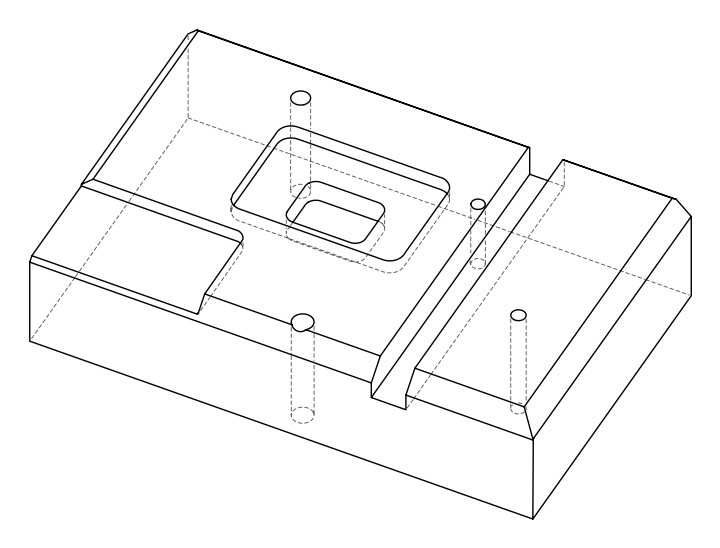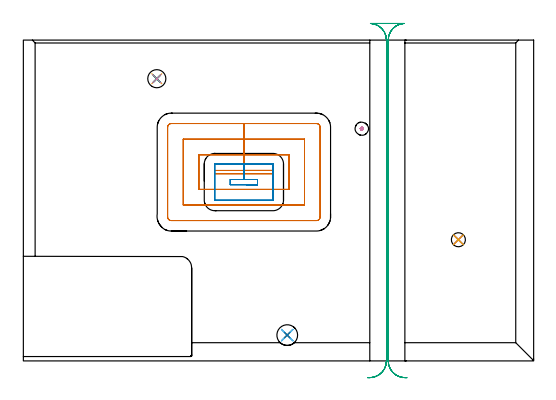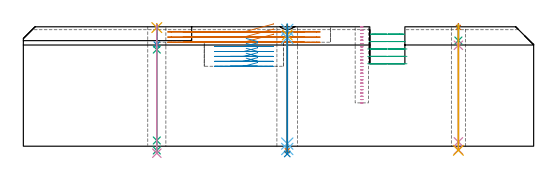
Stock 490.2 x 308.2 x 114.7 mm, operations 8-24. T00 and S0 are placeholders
(PLAN: 24 operations, 14 tool changes, 78 min)
(1 AREA_MILL | FG_CHAMFER_SURFACE | UGT0205_001 | 12.41 min | 50332 mm3)
(2 AREA_MILL_1 | FG_CHAMFER_SURFACE_1 | UGT0205_001 | 2.74 min | 1286 mm3)
(3 AREA_MILL_2 | FG_CHAMFER_SURFACE_2 | UGT0205_001 | 16.94 min | 45558 mm3)
(4 AREA_MILL_3 | FG_CHAMFER_SURFACE_3 | UGT0205_001 | 6.67 min | 18395 mm3)
(5 AREA_MILL_4 | FG_CHAMFER_SURFACE_4 | UGT0205_001 | 1.02 min | 427 mm3)
(6 AREA_MILL_5 | FG_CHAMFER_SURFACE_5 | UGT0205_001 | 6.91 min | 13644 mm3)
(7 MILL_CORNER_NOTCH_RECTANGULAR | CORNER_NOTCH_RECTANGULAR | UGT0201_094 | Follow Part, ap 5, ae 75% | 7.52 min | 193847 mm3)
(8 MILL_RECTANGULAR_POCKET | POCKET_RECTANGULAR_STRAIGHT | UGT0201_094 | Follow Part, ap 5, ae 75% | 7.81 min | 276666 mm3)
(9 MILL_RECTANGULAR_POCKET_1 | POCKET_RECTANGULAR_STRAIGHT_1 | UGT0201_094 | Follow Part, ap 5, ae 75% | 3.21 min | 94649 mm3)
(10 MILL_RECTANGULAR_SLOT | SLOT_RECTANGULAR | UGT0201_004 | Follow Part, ap 8, ae 75% | 7.58 min | 366422 mm3)
(11 MILL_BLIND_HOLE_FROM_SOLID_MATERIAL | STEP1POCKET | NXT0201_010 | Spiral | 1.26 min | 9307 mm3)
(12 SPOT_DRILL | STEP1HOLE | NXT0321_9005460120000 | 0.03 min | 42 mm3)
(13 SPOT_DRILL_1 | STEP1HOLE_1 | NXT0321_9005460120000 | 0.05 min | 164 mm3)
(14 SPOT_DRILL_2 | STEP1HOLE_2 | NXT0321_9005460120000 | 0.03 min | 13 mm3)
(15 DRILL_BLIND_HOLE_INTO_CENTER | STEP1HOLE | UGT0301_225 | 0.08 min | 1532 mm3)
(16 GUN_DRILL_THROUGH_HOLE | STEP1HOLE | UGT0307_008 | 0.58 min | 9384 mm3)
(17 DRILL_TO_ENLARGE_THROUGH_HOLE | STEP1HOLE | UGT0301_245 | 0.5 min | 16223 mm3)
(18 DRILL_BLIND_HOLE_INTO_CENTER_1 | STEP1HOLE_1 | NXT0301_023 | 0.04 min | 99 mm3)
(19 GUN_DRILL_THROUGH_HOLE_1 | STEP1HOLE_1 | UGT0307_001 | 0.52 min | 2114 mm3)
(20 SPADE_DRILL_TO_ENLARGE_THROUGH_HOLE | STEP1HOLE_1 | UGT0306_003 | 0.49 min | 11612 mm3)
(21 DRILL_TO_ENLARGE_THROUGH_HOLE_1 | STEP1HOLE_1 | UGT0301_265 | 0.5 min | 21579 mm3)
(22 DRILL_BLIND_HOLE_INTO_CENTER_2 | STEP1HOLE_2 | NXT0301_059 | 0.06 min | 700 mm3)
(23 GUN_DRILL_THROUGH_HOLE_2 | STEP1HOLE_2 | UGT0307_005 | 0.55 min | 5476 mm3)
(24 DRILL_TO_ENLARGE_THROUGH_HOLE_2 | STEP1HOLE_2 | NXT0301_102 | 0.48 min | 10333 mm3)
(TOOL UGT0205_001 | Chamfer Mill 20 x 3 x 45 deg. | D20 FL50 Z2)
(TOOL UGT0201_094 | End mill 20 mm | D20 FL38 Z4)
(TOOL UGT0201_004 | End Mill 32 mm | D32 FL53 Z6)
(TOOL NXT0201_010 | ENDMILL 10mm [2P460-1000-NA 1630] | D10 FL30 Z6)
(TOOL NXT0321_9005460120000 | NC Spot Drill, 142deg, 12mm, Carbide, Uncoated | D12 PA142 FL30 Z2)
(TOOL UGT0301_225 | Twist Drill 11.4 mm | D11.4 PA118 FL92 Z2)
(TOOL UGT0307_008 | Gun Drill 11 mm | D11 PA130 FL24 Z1)
(TOOL UGT0301_245 | Twist Drill 17.4 mm | D17.4 PA118 FL130 Z2)
(TOOL NXT0301_023 | Carbide Drill 5.2mm [860.1-0520-016A1-MM 2214] | D5.2 PA140 FL28 Z2)
(TOOL UGT0307_001 | Gun Drill 5 mm | D5 PA130 FL24 Z1)
(TOOL UGT0306_003 | Spade Drill 12.5mm | D12.5 PA132 FL10 Z2)
(TOOL UGT0301_265 | Twist Drill 19.9 mm | D19.9 PA118 FL140 Z2)
(TOOL NXT0301_059 | Carbide Drill 8.8mm [860.1-0880-026A1-MM 2214] | D8.8 PA140 FL47 Z2)
(TOOL UGT0307_005 | Gun Drill 8.3 mm | D8.3 PA130 FL24 Z1)
(TOOL NXT0301_102 | Carbide Drill 13.5mm [860.1-1350-108A1-MM 2214] | D13.5 PA140 FL123 Z2)
(OP 8 MILL_RECTANGULAR_POCKET)
G17 G21 G94 G90
T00 M6
G54
G17 G0 G90 X240.1 Y181.643 S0 M3
G43 Z124.7 H0
Z117.7
G94 G1 Y183. Z117.336 F250.
X211.85 Z109.767
X183.6 F500.
Y179.8
X240.1
Y183.
X211.85
Y198.
X168.6
Y164.8
X255.1
Y198.
X211.85
Y213.
X153.6
Y149.8
X270.1
Y213.
X211.85
Y228.
X142.1
G3 X138.6 Y224.5 R3.5
G1 Y138.3
G3 X142.1 Y134.8 R3.5
G1 X281.6
G3 X285.1 Y138.3 R3.5
G1 Y224.5
G3 X281.6 Y228. R3.5
G1 X211.85
X210.85
G0 X240.1 Y181.643 Z112.767
G1 Y183. Z112.403 F250.
X211.85 Z104.833
X183.6 F500.
Y179.8
X240.1
Y183.
X211.85
Y198.
X168.6
Y164.8
X255.1
Y198.
X211.85
Y213.
X153.6
Y149.8
X270.1
Y213.
X211.85
Y228.
X142.1
G3 X138.6 Y224.5 R3.5
G1 Y138.3
G3 X142.1 Y134.8 R3.5
G1 X281.6
G3 X285.1 Y138.3 R3.5
G1 Y224.5
G3 X281.6 Y228. R3.5
G1 X211.85
X210.85
G0 X240.1 Y181.643 Z107.833
G1 Y183. Z107.47 F250.
X211.85 Z99.9
X183.6 F500.
Y179.8
X240.1
Y183.
X211.85
Y198.
X168.6
Y164.8
X255.1
Y198.
X211.85
Y213.
X153.6
Y149.8
X270.1
Y213.
X211.85
Y228.
X142.1
G3 X138.6 Y224.5 R3.5
G1 Y138.3
G3 X142.1 Y134.8 R3.5
G1 X281.6
G3 X285.1 Y138.3 R3.5
G1 Y224.5
G3 X281.6 Y228. R3.5
G1 X211.85
X210.85
G0 Z124.7
M5
M2
(OP 9 MILL_RECTANGULAR_POCKET_1)
G17 G21 G94 G90
T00 M6
G54
G17 G0 G90 X214.073 Y169.3 S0 M3
G43 Z124.7 H0
Z103.487
G94 G1 X224.9 Z100.586 F250.
Y174.3 Z99.247
X211.85 Z95.75
X198.8 F500.
Y169.3
X224.9
Y174.3
X211.85
Y189.3
X184.
G3 X183.8 Y189.1 R0.2
G1 Y154.5
G3 X184. Y154.3 R0.2
G1 X239.7
G3 X239.9 Y154.5 R0.2
G1 Y189.1
G3 X239.7 Y189.3 R0.2
G1 X211.85
X210.85
G0 X214.073 Y169.3 Z98.75
G1 X224.9 Z95.849 F250.
Y174.3 Z94.509
X211.85 Z91.012
X198.8 F500.
Y169.3
X224.9
Y174.3
X211.85
Y189.3
X184.
G3 X183.8 Y189.1 R0.2
G1 Y154.5
G3 X184. Y154.3 R0.2
G1 X239.7
G3 X239.9 Y154.5 R0.2
G1 Y189.1
G3 X239.7 Y189.3 R0.2
G1 X211.85
X210.85
G0 X214.073 Y169.3 Z94.012
G1 X224.9 Z91.111 F250.
Y174.3 Z89.772
X211.85 Z86.275
X198.8 F500.
Y169.3
X224.9
Y174.3
X211.85
Y189.3
X184.
G3 X183.8 Y189.1 R0.2
G1 Y154.5
G3 X184. Y154.3 R0.2
G1 X239.7
G3 X239.9 Y154.5 R0.2
G1 Y189.1
G3 X239.7 Y189.3 R0.2
G1 X211.85
X210.85
G0 X214.073 Y169.3 Z89.275
G1 X224.9 Z86.374 F250.
Y174.3 Z85.034
X211.85 Z81.537
X198.8 F500.
Y169.3
X224.9
Y174.3
X211.85
Y189.3
X184.
G3 X183.8 Y189.1 R0.2
G1 Y154.5
G3 X184. Y154.3 R0.2
G1 X239.7
G3 X239.9 Y154.5 R0.2
G1 Y189.1
G3 X239.7 Y189.3 R0.2
G1 X211.85
X210.85
G0 X214.073 Y169.3 Z84.537
G1 X224.9 Z81.636 F250.
Y174.3 Z80.297
X211.85 Z76.8
X198.8 F500.
Y169.3
X224.9
Y174.3
X211.85
Y189.3
X184.
G3 X183.8 Y189.1 R0.2
G1 Y154.5
G3 X184. Y154.3 R0.2
G1 X239.7
G3 X239.9 Y154.5 R0.2
G1 Y189.1
G3 X239.7 Y189.3 R0.2
G1 X211.85
X210.85
G0 Z124.7
M5
M2
(OP 10 MILL_RECTANGULAR_SLOT)
G17 G21 G94 G90
T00 M6
G54
G17 G0 G90 X364.298 Y-16.129 S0 M3
G43 Z124.7 H0
Z107.6
G94 G1 X361.451 Y-15.182 F250.
G2 X350.5 Y0. R16. F500.
G1 Y308.2
G2 X365.934 Y324.19 R16.
G1 Y324.2
X333.366
Y324.19
G2 X348.8 Y308.2 R16.
G1 Y0.
G2 X337.848 Y-15.183 R16.
G1 X335.001 Y-16.129 F250.
G0 X367.055 Y-16.269 Z100.5
G1 X364.089 Y-15.817
G2 X350.5 Y0. R16. F500.
G1 Y308.2
G2 X365.934 Y324.19 R16.
G1 X333.366
G2 X348.8 Y308.2 R16.
G1 Y0.
G2 X335.209 Y-15.818 R16.
G1 X332.244 Y-16.269 F250.
G0 X368.515 Y-16.154 Z93.4
G1 X365.521 Y-15.97
G2 X350.5 Y0. R16. F500.
G1 Y308.2
G2 X365.934 Y324.19 R16.
G1 X333.366
G2 X348.8 Y308.2 R16.
G1 Y0.
G2 X333.779 Y-15.97 R16.
G1 X330.785 Y-16.154 F250.
G0 X368.515 Z86.3
G1 X365.521 Y-15.97
G2 X350.5 Y0. R16. F500.
G1 Y308.2
G2 X365.934 Y324.19 R16.
G1 X333.366
G2 X348.8 Y308.2 R16.
G1 Y0.
G2 X333.779 Y-15.97 R16.
G1 X330.785 Y-16.154 F250.
G0 X368.515 Z79.2
G1 X365.521 Y-15.97
G2 X350.5 Y0. R16. F500.
G1 Y308.2
G2 X365.934 Y324.19 R16.
G1 X333.366
G2 X348.8 Y308.2 R16.
G1 Y0.
G2 X333.779 Y-15.97 R16.
G1 X330.785 Y-16.154 F250.
G0 Z124.7
M5
M2
(OP 11 MILL_BLIND_HOLE_FROM_SOLID_MATERIAL)
G17 G21 G94 G90
T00 M6
G54
G17 G0 G90 X325.1 Y223.1 S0 M3
G43 Z124.7 H1
Z114.529
G94 G3 X325.733 Y223.817 R0.638 F250.
X324.931 Y224.439 R0.717
X323.761 Y222.931 R1.35
X324.931 Y224.439 R-1.35
X324.346 Y223.685 R0.675
X325.1 Y223.1 R0.675
G0 Z111.358
G3 X325.733 Y223.817 R0.638
X324.931 Y224.439 R0.717
X323.761 Y222.931 R1.35
X324.931 Y224.439 R-1.35
X324.346 Y223.685 R0.675
X325.1 Y223.1 R0.675
G0 Z108.188
G3 X325.733 Y223.817 R0.638
X324.931 Y224.439 R0.717
X323.761 Y222.931 R1.35
X324.931 Y224.439 R-1.35
X324.346 Y223.685 R0.675
X325.1 Y223.1 R0.675
G0 Z105.017
G3 X325.733 Y223.817 R0.638
X324.931 Y224.439 R0.717
X323.761 Y222.931 R1.35
X324.931 Y224.439 R-1.35
X324.346 Y223.685 R0.675
X325.1 Y223.1 R0.675
G0 Z101.846
G3 X325.733 Y223.817 R0.638
X324.931 Y224.439 R0.717
X323.761 Y222.931 R1.35
X324.931 Y224.439 R-1.35
X324.346 Y223.685 R0.675
X325.1 Y223.1 R0.675
G0 Z98.675
G3 X325.733 Y223.817 R0.638
X324.931 Y224.439 R0.717
X323.761 Y222.931 R1.35
X324.931 Y224.439 R-1.35
X324.346 Y223.685 R0.675
X325.1 Y223.1 R0.675
G0 Z95.504
G3 X325.733 Y223.817 R0.638
X324.931 Y224.439 R0.717
X323.761 Y222.931 R1.35
X324.931 Y224.439 R-1.35
X324.346 Y223.685 R0.675
X325.1 Y223.1 R0.675
G0 Z92.333
G3 X325.733 Y223.817 R0.638
X324.931 Y224.439 R0.717
X323.761 Y222.931 R1.35
X324.931 Y224.439 R-1.35
X324.346 Y223.685 R0.675
X325.1 Y223.1 R0.675
G0 Z89.163
G3 X325.733 Y223.817 R0.638
X324.931 Y224.439 R0.717
X323.761 Y222.931 R1.35
X324.931 Y224.439 R-1.35
X324.346 Y223.685 R0.675
X325.1 Y223.1 R0.675
G0 Z85.992
G3 X325.733 Y223.817 R0.638
X324.931 Y224.439 R0.717
X323.761 Y222.931 R1.35
X324.931 Y224.439 R-1.35
X324.346 Y223.685 R0.675
X325.1 Y223.1 R0.675
G0 Z82.821
G3 X325.733 Y223.817 R0.638
X324.931 Y224.439 R0.717
X323.761 Y222.931 R1.35
X324.931 Y224.439 R-1.35
X324.346 Y223.685 R0.675
X325.1 Y223.1 R0.675
G0 Z79.65
G3 X325.733 Y223.817 R0.638
X324.931 Y224.439 R0.717
X323.761 Y222.931 R1.35
X324.931 Y224.439 R-1.35
X324.346 Y223.685 R0.675
X325.1 Y223.1 R0.675
G0 Z76.479
G3 X325.733 Y223.817 R0.638
X324.931 Y224.439 R0.717
X323.761 Y222.931 R1.35
X324.931 Y224.439 R-1.35
X324.346 Y223.685 R0.675
X325.1 Y223.1 R0.675
G0 Z73.308
G3 X325.733 Y223.817 R0.638
X324.931 Y224.439 R0.717
X323.761 Y222.931 R1.35
X324.931 Y224.439 R-1.35
X324.346 Y223.685 R0.675
X325.1 Y223.1 R0.675
G0 Z70.138
G3 X325.733 Y223.817 R0.638
X324.931 Y224.439 R0.717
X323.761 Y222.931 R1.35
X324.931 Y224.439 R-1.35
X324.346 Y223.685 R0.675
X325.1 Y223.1 R0.675
G0 Z66.967
G3 X325.733 Y223.817 R0.638
X324.931 Y224.439 R0.717
X323.761 Y222.931 R1.35
X324.931 Y224.439 R-1.35
X324.346 Y223.685 R0.675
X325.1 Y223.1 R0.675
G0 Z63.796
G3 X325.733 Y223.817 R0.638
X324.931 Y224.439 R0.717
X323.761 Y222.931 R1.35
X324.931 Y224.439 R-1.35
X324.346 Y223.685 R0.675
X325.1 Y223.1 R0.675
G0 Z60.625
G3 X325.733 Y223.817 R0.638
X324.931 Y224.439 R0.717
X323.761 Y222.931 R1.35
X324.931 Y224.439 R-1.35
X324.346 Y223.685 R0.675
X325.1 Y223.1 R0.675
G0 Z57.454
G3 X325.733 Y223.817 R0.638
X324.931 Y224.439 R0.717
X323.761 Y222.931 R1.35
X324.931 Y224.439 R-1.35
X324.346 Y223.685 R0.675
X325.1 Y223.1 R0.675
G0 Z54.283
G3 X325.733 Y223.817 R0.638
X324.931 Y224.439 R0.717
X323.761 Y222.931 R1.35
X324.931 Y224.439 R-1.35
X324.346 Y223.685 R0.675
X325.1 Y223.1 R0.675
G0 Z51.113
G3 X325.733 Y223.817 R0.638
X324.931 Y224.439 R0.717
X323.761 Y222.931 R1.35
X324.931 Y224.439 R-1.35
X324.346 Y223.685 R0.675
X325.1 Y223.1 R0.675
G0 Z47.942
G3 X325.733 Y223.817 R0.638
X324.931 Y224.439 R0.717
X323.761 Y222.931 R1.35
X324.931 Y224.439 R-1.35
X324.346 Y223.685 R0.675
X325.1 Y223.1 R0.675
G0 Z44.771
G3 X325.733 Y223.817 R0.638
X324.931 Y224.439 R0.717
X323.761 Y222.931 R1.35
X324.931 Y224.439 R-1.35
X324.346 Y223.685 R0.675
X325.1 Y223.1 R0.675
G0 Z124.7
Z41.6
G3 X325.733 Y223.817 R0.638
X324.931 Y224.439 R0.717
X323.761 Y222.931 R1.35
X324.931 Y224.439 R-1.35
X324.346 Y223.685 R0.675
X325.1 Y223.1 R0.675
G0 Z124.7
M5
M2
(OP 12 SPOT_DRILL)
G17 G21 G94 G90
T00 M6
G54
G17 G0 G90 X128.2 Y271.1 S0 M3
G43 Z124.7 H0
G94 G81 G98 Z113.951 F250. R117.7
G80
M5
M2
(OP 13 SPOT_DRILL_1)
G17 G21 G94 G90
T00 M6
G54
G17 G0 G90 X253.5 Y24.8 S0 M3
G43 Z124.7 H0
G94 G81 G98 Z111.7 F250. R117.7
G80
M5
M2
(OP 14 SPOT_DRILL_2)
G17 G21 G94 G90
T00 M6
G54
G17 G0 G90 X417.9 Y116.4 S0 M3
G43 Z124.7 H0
G94 G81 G98 Z114.119 F250. R117.7
G80
M5
M2
(OP 15 DRILL_BLIND_HOLE_INTO_CENTER)
G17 G21 G94 G90
T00 M6
G54
G17 G0 G90 X128.2 Y271.1 S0 M3
G43 Z124.7 H0
G94 G81 G98 Z97.6 F250. R116.7
G80
M5
M2
(OP 16 GUN_DRILL_THROUGH_HOLE)
G17 G21 G94 G90
T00 M6
G54
G17 G0 G90 X128.2 Y271.1 M8
G43 Z124.7 H0
Z111.997
S716 M3
G94 G1 Z92.84 F125. M26
G4 X.084
Z5.5 F250.
G4 X.084
Z-4.065 F125.
G4 X.084
M5
M9
G0 Z111.997
Z124.7
M2
(OP 17 DRILL_TO_ENLARGE_THROUGH_HOLE)
G17 G21 G94 G90
T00 M6
G54
G17 G0 G90 X128.2 Y271.1 S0 M3
G43 Z124.7 H0
G94 G73 G98 Z-6.727 F250. Q17.347 R116.7
G80
M5
M2
(OP 18 DRILL_BLIND_HOLE_INTO_CENTER_1)
G17 G21 G94 G90
T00 M6
G54
G17 G0 G90 X253.5 Y24.8 S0 M3
G43 Z124.7 H1
G94 G81 G98 Z106.9 F250. R116.7
G80
M5
M2
(OP 19 GUN_DRILL_THROUGH_HOLE_1)
G17 G21 G94 G90
T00 M6
G54
G17 G0 G90 X253.5 Y24.8 M8
G43 Z124.7 H0
Z112.586
S716 M3
G94 G1 Z104.144 F125. M26
G4 X.084
Z2.5 F250.
G4 X.084
Z-2.666 F125.
G4 X.084
M5
M9
G0 Z112.586
Z124.7
M2
(OP 20 SPADE_DRILL_TO_ENLARGE_THROUGH_HOLE)
G17 G21 G94 G90
T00 M6
G54
G17 G0 G90 X253.5 Y24.8 S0 M3
G43 Z124.7 H0
G94 G73 G98 Z-4.283 F250. Q11.898 R116.7
G80
M5
M2
(OP 21 DRILL_TO_ENLARGE_THROUGH_HOLE_1)
G17 G21 G94 G90
T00 M6
G54
G17 G0 G90 X253.5 Y24.8 S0 M3
G43 Z124.7 H0
G94 G73 G98 Z-7.479 F250. Q17.454 R116.7
G80
M5
M2
(OP 22 DRILL_BLIND_HOLE_INTO_CENTER_2)
G17 G21 G94 G90
T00 M6
G54
G17 G0 G90 X417.9 Y116.4 S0 M3
G43 Z124.7 H1
G94 G81 G98 Z101.5 F250. R116.7
G80
M5
M2
(OP 23 GUN_DRILL_THROUGH_HOLE_2)
G17 G21 G94 G90
T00 M6
G54
G17 G0 G90 X417.9 Y116.4 M8
G43 Z124.7 H0
Z111.617
S716 M3
G94 G1 Z96.925 F125. M26
G4 X.084
Z4.15 F250.
G4 X.084
Z-3.435 F125.
G4 X.084
M5
M9
G0 Z111.617
Z124.7
M2
(OP 24 DRILL_TO_ENLARGE_THROUGH_HOLE_2)
G17 G21 G94 G90
T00 M6
G54
G17 G0 G90 X417.9 Y116.4 S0 M3
G43 Z124.7 H1
G94 G73 G98 Z-3.957 F250. Q13.184 R116.7
G80
M5
M2
